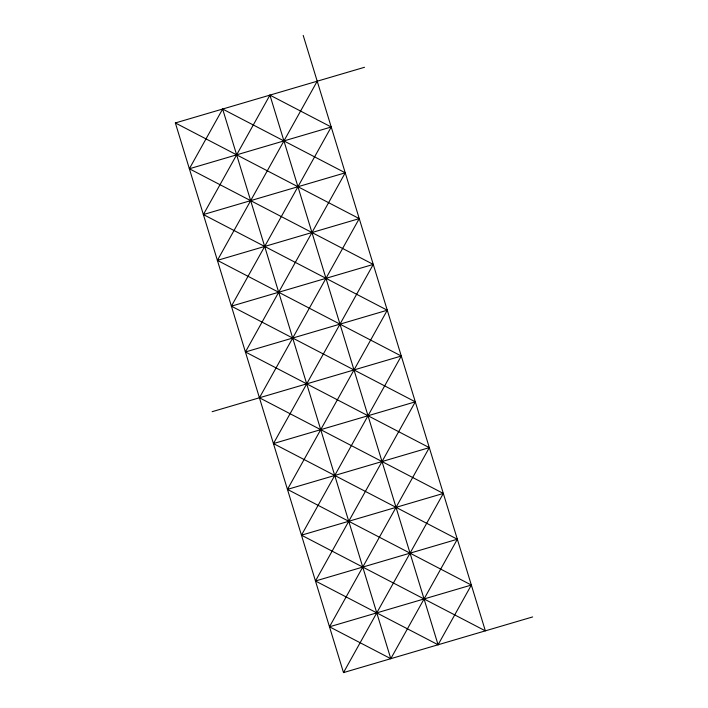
<?xml version="1.0" encoding="UTF-8"?>
<svg xmlns="http://www.w3.org/2000/svg" width="708" height="708" viewBox="0 0 708 708"><rect width="100%" height="100%" fill="white"/><g stroke="black" fill="none" stroke-linecap="round" stroke-linejoin="round"><path stroke-width="1.06" d="M189.363 168.761L222.639 109.041L345.239 172.814L245.411 351.973L429.314 447.633L329.486 626.792L390.789 658.688L457.333 539.239L273.438 443.58L373.266 264.42L189.363 168.761L331.229 127.006L231.401 306.166L415.304 401.834L315.476 580.994L438.075 644.767L471.351 585.047L287.448 489.387L387.276 310.219L203.373 214.559L269.925 95.12L331.229 127.006M303.201 35.4L485.361 630.855L301.466 535.186L401.286 356.027L217.391 260.367L317.211 81.208M175.354 122.953L359.248 218.613L259.429 397.781L443.323 493.441L343.495 672.6L175.354 122.953L364.505 67.287M203.373 214.559L345.239 172.814M217.391 260.367L359.248 218.613M231.401 306.166L373.266 264.42M245.411 351.973L387.276 310.219M212.135 411.693L401.286 356.027M273.438 443.58L415.304 401.834M287.448 489.387L429.314 447.633M301.466 535.186L443.323 493.441M315.476 580.994L457.333 539.239M329.486 626.792L471.351 585.047M343.495 672.6L532.646 616.933M269.925 95.12L438.075 644.767M222.639 109.041L390.789 658.688"/></g></svg>
